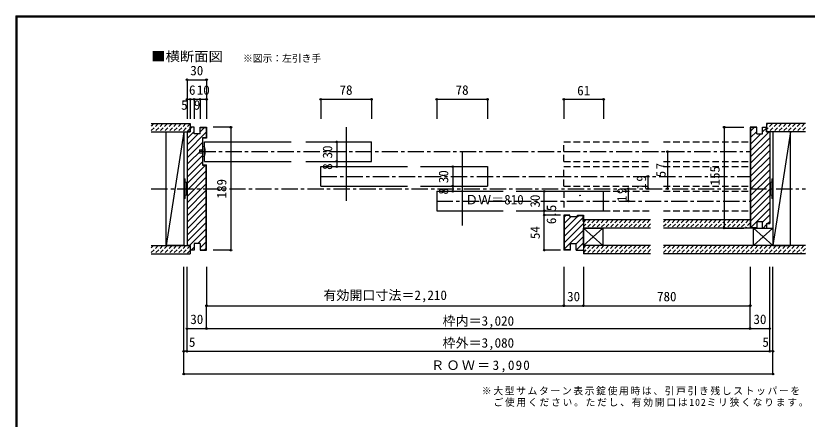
# Model space of a CAD drawing. Units: millimetres at full size, sheet at 1:5. Extents: x -973 to 977, y -718 to 696.
# Drawn here: x -973 to 242, y 76 to 696 of the extents above; entities that cross this region are included whole.
import ezdxf
from ezdxf.enums import TextEntityAlignment as Align

# ---------------------------------------------------------------- set-up
doc = ezdxf.new("R2010")
doc.units = ezdxf.units.MM
doc.header["$LTSCALE"] = 5
doc.header["$PDMODE"] = 32
doc.header["$PDSIZE"] = 2.5
for name, pattern in [('CHAIN1', [8, 5, -1, 1, -1]), ('DASHED1', [1.8, 1.2, -0.6]), ('DASHED2', [3, 2, -1])]:
    doc.linetypes.add(name, pattern=pattern)
for name, color, linetype in [('0-1_通り芯', 4, 'CHAIN1'), ('0-2_柱', 7, 'Continuous'), ('0-3_仕上げ', 2, 'Continuous'), ('0-4_枠', 3, 'Continuous'), ('0-6_扉', 6, 'Continuous'), ('0-A_文字', 7, 'Continuous'), ('0-B_寸法', 7, 'Continuous'), ('0-C_ハッチ', 4, 'Continuous'), ('F-1_枠', 6, 'Continuous')]:
    doc.layers.add(name, color=color, linetype=linetype)
doc.layers.add('0-7_金物', color=7, linetype='Continuous', lineweight=18)
doc.styles.add('ＭＳ ゴシック', font='')
doc.styles.get('ＭＳ ゴシック').set_extended_font_data('MS Gothic')

msp = doc.modelspace()

# ---------------------------------------------------------------- linework, layer by layer
at = {"layer": '0-1_通り芯'}
msp.add_line((-765.339, 430), (239.764, 430), dxfattribs=at)
at = {"layer": '0-2_柱'}
for p, q in [((-715.339, 517.5), (-742.339, 342.5)), ((-742.339, 517.5), (-715.339, 517.5)), ((-715.339, 517.5), (-715.339, 342.5)), ((189.764, 517.5), (189.764, 342.5)), ((216.764, 517.5), (189.764, 342.5)), ((-101.489, 342.5), (-101.489, 369.5)), ((-71.489, 369.5), (-101.489, 342.5)), ((-71.489, 342.5), (-101.489, 369.5)), ((189.764, 369.5), (159.764, 342.5)), ((189.764, 342.5), (159.764, 369.5)), ((-71.489, 342.5), (-101.489, 342.5)), ((189.764, 342.5), (216.764, 342.5))]:
    msp.add_line(p, q, dxfattribs=at)
for points in [[(-715.339, 342.5), (-742.339, 342.5), (-742.339, 517.5)], [(216.764, 342.5), (216.764, 517.5), (189.764, 517.5)], [(-101.489, 369.5), (-71.489, 369.5), (-71.489, 342.5)], [(189.764, 342.5), (159.764, 342.5), (159.764, 369.5), (189.764, 369.5)]]:
    msp.add_lwpolyline(points, dxfattribs=at)
at = {"layer": '0-3_仕上げ'}
for p, q in [((-765.339, 530), (-705.339, 530)), ((-705.339, 530), (-705.339, 517.5)), ((179.795, 530), (179.795, 517.5)), ((239.795, 530), (179.795, 530)), ((-765.339, 517.5), (-705.339, 517.5)), ((239.795, 517.5), (179.795, 517.5)), ((-101.489, 382), (-101.489, 369.5)), ((1.653, 382), (-101.489, 382)), ((154.795, 382), (21.653, 382)), ((1.653, 369.5), (-101.489, 369.5)), ((154.795, 369.5), (21.653, 369.5)), ((-765.339, 342.5), (-705.339, 342.5)), ((-705.339, 342.5), (-705.339, 330)), ((-101.489, 342.5), (-101.489, 330)), ((1.653, 342.5), (-101.489, 342.5)), ((239.795, 342.5), (21.653, 342.5)), ((-765.339, 330), (-705.339, 330)), ((1.653, 330), (-101.489, 330)), ((239.795, 330), (21.653, 330))]:
    msp.add_line(p, q, dxfattribs=at)
at = {"layer": '0-4_枠'}
for p, q in [((-705.339, 517.5), (-705.339, 524.5)), ((-699.339, 524.5), (-705.339, 524.5)), ((-699.339, 514.5), (-699.339, 524.5)), ((-690.339, 524.5), (-680.339, 524.5)), ((-690.339, 514.5), (-690.339, 524.5)), ((-690.339, 524), (-680.839, 524)), ((-680.839, 524), (-680.839, 508)), ((-680.339, 524.5), (-680.339, 507.5)), ((164.795, 524.5), (154.795, 524.5)), ((154.795, 524.5), (154.795, 369.5)), ((164.795, 524), (155.295, 524)), ((155.295, 524), (155.295, 370)), ((164.795, 514.5), (164.795, 524.5)), ((173.795, 524.5), (179.795, 524.5)), ((179.795, 517.5), (179.795, 524.5)), ((-710.339, 517.5), (-710.339, 342.5)), ((-705.339, 517.5), (-710.339, 517.5)), ((-690.339, 514.5), (-699.339, 514.5)), ((179.795, 517.5), (184.795, 517.5)), ((184.795, 517.5), (184.795, 376.5)), ((-686.839, 508), (-686.839, 466)), ((-680.839, 508), (-686.839, 508)), ((-686.339, 507.5), (-686.339, 466.5)), ((-680.339, 507.5), (-686.339, 507.5)), ((-686.839, 466), (-680.839, 466)), ((-686.339, 466.5), (-680.339, 466.5)), ((-680.839, 336), (-680.839, 466)), ((-680.339, 335.5), (-680.339, 466.5)), ((-131.489, 389.5), (-131.489, 335.5)), ((-122.489, 389.5), (-131.489, 389.5)), ((-122.489, 387), (-122.489, 389.5)), ((-110.489, 389.5), (-101.489, 389.5)), ((-110.489, 387), (-110.489, 389.5)), ((-101.489, 389.5), (-101.489, 335.5)), ((-130.989, 389), (-130.989, 336)), ((-122.489, 389), (-130.989, 389)), ((-122.489, 387), (-110.489, 387)), ((-110.489, 389), (-101.989, 389)), ((-101.989, 379.5), (-101.989, 389)), ((-101.989, 379.5), (-101.489, 379.5)), ((164.795, 379.5), (164.795, 369.5)), ((164.795, 379.5), (173.795, 379.5)), ((173.795, 369.5), (173.795, 379.5)), ((164.795, 369.5), (154.795, 369.5)), ((164.795, 370), (155.295, 370)), ((173.795, 369.5), (179.795, 369.5)), ((179.795, 376.5), (179.795, 369.5)), ((179.795, 376.5), (184.795, 376.5)), ((-705.339, 342.5), (-710.339, 342.5)), ((-705.339, 342.5), (-705.339, 335.5)), ((-699.339, 345.5), (-699.339, 335.5)), ((-690.339, 345.5), (-699.339, 345.5)), ((-690.339, 345.5), (-690.339, 335.5)), ((-121.489, 345.5), (-112.489, 345.5)), ((-121.489, 335.5), (-121.489, 345.5)), ((-112.489, 335.5), (-112.489, 345.5)), ((-699.339, 335.5), (-705.339, 335.5)), ((-690.339, 336), (-680.839, 336)), ((-690.339, 335.5), (-680.339, 335.5)), ((-121.489, 335.5), (-131.489, 335.5)), ((-121.489, 336), (-130.989, 336)), ((-112.489, 335.5), (-101.489, 335.5))]:
    msp.add_line(p, q, dxfattribs=at)
msp.add_lwpolyline([(164.795, 514.5), (173.795, 514.5), (173.795, 524.5)], dxfattribs=at)
at = {"layer": '0-6_扉'}
for p, q in [((-683.339, 472), (-683.339, 502)), ((-683.339, 502), (-550.197, 502)), ((-527.93, 502), (-427.055, 502)), ((-427.055, 472), (-427.055, 502)), ((-683.339, 472), (-550.197, 472)), ((-527.93, 472), (-427.055, 472)), ((-505.055, 434), (-505.055, 464)), ((-505.055, 464), (-371.914, 464)), ((-351.914, 464), (-248.772, 464)), ((-248.772, 464), (-248.772, 434)), ((-505.055, 434), (-371.914, 434)), ((-351.914, 434), (-248.772, 434)), ((-326.772, 426), (-326.772, 396)), ((-326.772, 426), (-224.761, 426)), ((-204.761, 426), (-70.489, 426)), ((-70.489, 396), (-70.489, 426)), ((-326.772, 396), (-224.761, 396)), ((-204.761, 396), (-70.489, 396))]:
    msp.add_line(p, q, dxfattribs=at)
at = {"layer": '0-6_扉', "color": 2, "linetype": 'DASHED2'}
for p, q in [((-131.489, 502), (1.653, 502)), ((-131.489, 472), (-131.489, 501.5)), ((21.653, 502), (154.795, 502)), ((-131.489, 472), (1.653, 472)), ((-131.489, 434), (-131.489, 464)), ((-131.489, 464), (1.653, 464)), ((21.653, 472), (154.795, 472)), ((21.653, 464), (154.795, 464)), ((-131.489, 434), (1.653, 434)), ((-131.489, 426), (-131.489, 396)), ((-70.489, 426), (1.653, 426)), ((21.653, 434), (154.795, 434)), ((21.653, 426), (154.795, 426)), ((-70.489, 396), (1.653, 396)), ((21.653, 396), (154.795, 396))]:
    msp.add_line(p, q, dxfattribs=at)
at = {"layer": '0-6_扉'}
msp.add_circle((-106.632, 419.599), 0.402, dxfattribs=at)
at = {"layer": '0-7_金物'}
for p, q in [((-691.339, 484.75), (-691.339, 489.75)), ((-691.339, 489.75), (-686.339, 489.75)), ((-686.339, 484.75), (-691.339, 484.75)), ((-686.339, 479.75), (-683.339, 479.75)), ((-715.339, 415), (-715.339, 445)), ((-713.339, 445), (-715.339, 445)), ((-713.339, 445), (-713.339, 415)), ((-713.339, 440), (-711.339, 440)), ((-711.339, 440), (-711.339, 420)), ((-711.339, 439), (-710.339, 439)), ((185.764, 438.948), (184.788, 438.948)), ((187.764, 439.948), (185.764, 439.948)), ((185.764, 419.948), (185.764, 439.948)), ((189.764, 445.448), (189.764, 415.448)), ((-713.339, 415), (-715.339, 415)), ((-713.339, 420), (-711.339, 420)), ((-711.339, 421), (-710.339, 421)), ((185.764, 420.915), (184.788, 420.915)), ((187.764, 419.948), (185.764, 419.948)), ((187.764, 414.948), (189.764, 414.948))]:
    msp.add_line(p, q, dxfattribs=at)
for points in [[(-683.339, 494.75), (-686.339, 494.75), (-686.339, 479.75)], [(187.764, 414.948), (187.764, 444.948), (189.764, 444.948)]]:
    msp.add_lwpolyline(points, dxfattribs=at)
msp.add_arc((-710.964, 487.25), 28.625, 344.81071, 15.18929, dxfattribs=at)
at = {"layer": '0-A_文字', "color": 3}
for p, q in [((-466.055, 524.5), (-466.055, 411.5)), ((-287.772, 486.5), (-287.772, 373.5))]:
    msp.add_line(p, q, dxfattribs=at)
at = {"layer": '0-B_寸法', "color": 4}
for p, q in [((-710.339, 597.5), (-710.339, 537.5)), ((-710.339, 597.5), (-680.339, 597.5)), ((-680.339, 597.5), (-680.339, 537.5)), ((-710.339, 567.5), (-680.339, 567.5)), ((-705.339, 567.5), (-705.339, 537.5)), ((-699.339, 567.5), (-699.339, 537.5)), ((-690.339, 567.5), (-690.339, 537.5)), ((-505.055, 567.5), (-427.055, 567.5)), ((-505.055, 567.5), (-505.055, 537.5)), ((-427.055, 567.5), (-427.055, 537.5)), ((-326.772, 567.5), (-248.772, 567.5)), ((-326.772, 567.5), (-326.772, 537.5)), ((-248.772, 567.5), (-248.772, 537.5)), ((-131.489, 567.5), (-131.489, 537.5)), ((-131.489, 567.5), (-70.489, 567.5)), ((-70.489, 567.5), (-70.489, 537.5)), ((-642.975, 524.5), (-670.339, 524.5)), ((-642.975, 524.5), (-642.975, 335.5)), ((114.795, 524.5), (144.795, 524.5)), ((114.795, 524.5), (114.795, 369.5)), ((-480.443, 502), (-480.443, 464)), ((27.626, 487), (27.626, 430)), ((-302.16, 464), (-302.16, 426)), ((-2.374, 449), (-2.374, 430)), ((-161.535, 426), (-136.489, 426)), ((-161.535, 335.5), (-161.535, 426)), ((-32.374, 411), (-32.374, 430)), ((-161.535, 396), (-136.489, 396)), ((-136.489, 389.5), (-161.535, 389.5)), ((114.795, 369.5), (144.795, 369.5)), ((-642.975, 335.5), (-670.339, 335.5)), ((-136.489, 335.5), (-161.535, 335.5)), ((-715.339, 145), (-715.339, 310)), ((-710.339, 180), (-710.339, 310)), ((-680.339, 310), (-680.339, 250)), ((-131.489, 310), (-131.489, 250)), ((-101.489, 310), (-101.489, 250)), ((154.795, 310), (154.795, 250)), ((184.795, 180), (184.795, 310)), ((189.764, 145), (189.764, 310)), ((-680.339, 215), (-680.339, 250)), ((-680.339, 250), (154.795, 250)), ((154.795, 215), (154.795, 250)), ((-710.339, 215), (-680.339, 215)), ((-680.339, 215), (154.795, 215)), ((154.795, 215), (184.795, 215)), ((-710.339, 180), (-715.339, 180)), ((-710.339, 180), (184.795, 180)), ((189.764, 180), (184.795, 180)), ((189.764, 145), (-715.339, 145))]:
    msp.add_line(p, q, dxfattribs=at)
at = {"layer": '0-B_寸法', "color": 4, "linetype": 'CHAIN1'}
for p, q in [((-691.339, 487), (154.795, 487)), ((-505.055, 449), (154.795, 449)), ((-326.772, 411), (154.795, 411))]:
    msp.add_line(p, q, dxfattribs=at)
at = {"layer": '0-B_寸法'}
for p in [(-710.339, 597.5), (-680.339, 597.5), (-710.339, 567.5), (-705.339, 567.5), (-699.339, 567.5), (-690.339, 567.5), (-680.339, 567.5), (-505.055, 567.5), (-427.055, 567.5), (-326.772, 567.5), (-248.772, 567.5), (-131.489, 567.5), (-70.489, 567.5), (-642.975, 524.5), (114.795, 524.5), (-480.443, 502), (27.626, 487), (-480.443, 472), (-480.443, 464), (-302.16, 464), (-2.374, 449), (-302.16, 434), (-302.16, 426), (-161.535, 426), (-32.374, 430), (-2.374, 430), (27.626, 430), (-32.374, 411), (-161.535, 396), (-161.535, 389.5), (114.795, 369.5), (-642.975, 335.5), (-161.535, 335.5), (-680.339, 250), (-131.489, 250), (-101.489, 250), (154.795, 250), (-710.339, 215), (-680.339, 215), (154.795, 215), (184.795, 215), (-715.339, 180), (-710.339, 180), (184.795, 180), (189.764, 180), (-715.339, 145), (189.764, 145)]:
    msp.add_point(p, dxfattribs=at)
at = {"layer": '0-C_ハッチ', "linetype": 'DASHED1'}
for p, q in [((-754.618, 530), (-765.339, 519.279)), ((-761.689, 530), (-765.339, 526.351)), ((-747.547, 530), (-760.047, 517.5)), ((-740.476, 530), (-752.976, 517.5)), ((-733.405, 530), (-745.905, 517.5)), ((-726.334, 530), (-738.834, 517.5)), ((-719.263, 530), (-731.763, 517.5)), ((-712.192, 530), (-724.692, 517.5)), ((-705.339, 529.782), (-717.621, 517.5)), ((188.884, 530), (179.826, 520.942)), ((181.813, 530), (179.826, 528.013)), ((195.955, 530), (183.455, 517.5)), ((203.026, 530), (190.526, 517.5)), ((210.097, 530), (197.597, 517.5)), ((217.168, 530), (204.668, 517.5)), ((224.24, 530), (211.74, 517.5)), ((231.311, 530), (218.811, 517.5)), ((238.382, 530), (225.882, 517.5)), ((239.795, 524.342), (232.953, 517.5)), ((-705.339, 522.711), (-710.55, 517.5)), ((-91.14, 382), (-101.489, 371.652)), ((-98.211, 382), (-101.489, 378.723)), ((-84.069, 382), (-96.569, 369.5)), ((-76.998, 382), (-89.498, 369.5)), ((-69.927, 382), (-82.427, 369.5)), ((-62.856, 382), (-75.356, 369.5)), ((-55.785, 382), (-68.285, 369.5)), ((-48.714, 382), (-61.214, 369.5)), ((-41.643, 382), (-54.143, 369.5)), ((-34.572, 382), (-47.072, 369.5)), ((-27.501, 382), (-40.001, 369.5)), ((-20.43, 382), (-32.93, 369.5)), ((-13.359, 382), (-25.859, 369.5)), ((-6.288, 382), (-18.788, 369.5)), ((0.783, 382), (-11.717, 369.5)), ((32.016, 382), (21.653, 371.637)), ((24.945, 382), (21.653, 378.708)), ((39.087, 382), (26.587, 369.5)), ((46.158, 382), (33.658, 369.5)), ((53.229, 382), (40.729, 369.5)), ((60.3, 382), (47.8, 369.5)), ((67.371, 382), (54.871, 369.5)), ((74.442, 382), (61.942, 369.5)), ((81.513, 382), (69.013, 369.5)), ((88.584, 382), (76.084, 369.5)), ((95.655, 382), (83.155, 369.5)), ((102.727, 382), (90.227, 369.5)), ((109.798, 382), (97.298, 369.5)), ((116.869, 382), (104.369, 369.5)), ((123.94, 382), (111.44, 369.5)), ((131.011, 382), (118.511, 369.5)), ((138.082, 382), (125.582, 369.5)), ((145.153, 382), (132.653, 369.5)), ((152.224, 382), (139.724, 369.5)), ((154.795, 377.5), (146.795, 369.5)), ((1.653, 375.798), (-4.645, 369.5)), ((154.795, 370.428), (153.866, 369.5)), ((-754.618, 342.5), (-765.339, 331.779)), ((-761.689, 342.5), (-765.339, 338.851)), ((-747.547, 342.5), (-760.047, 330)), ((-740.476, 342.5), (-752.976, 330)), ((-733.405, 342.5), (-745.905, 330)), ((-726.334, 342.5), (-738.834, 330)), ((-719.263, 342.5), (-731.763, 330)), ((-712.192, 342.5), (-724.692, 330)), ((-705.339, 342.282), (-717.621, 330)), ((-91.14, 342.5), (-101.489, 332.152)), ((-98.211, 342.5), (-101.489, 339.223)), ((-84.069, 342.5), (-96.569, 330)), ((-76.998, 342.5), (-89.498, 330)), ((-69.927, 342.5), (-82.427, 330)), ((-62.856, 342.5), (-75.356, 330)), ((-55.785, 342.5), (-68.285, 330)), ((-48.714, 342.5), (-61.214, 330)), ((-41.643, 342.5), (-54.143, 330)), ((-34.572, 342.5), (-47.072, 330)), ((-27.739, 342.262), (-40.001, 330)), ((-20.43, 342.5), (-32.93, 330)), ((-13.359, 342.5), (-25.859, 330)), ((-6.288, 342.5), (-18.788, 330)), ((0.783, 342.5), (-11.717, 330)), ((32.163, 342.5), (21.653, 331.99)), ((25.092, 342.5), (21.653, 339.061)), ((39.234, 342.5), (26.734, 330)), ((46.305, 342.5), (33.805, 330)), ((53.376, 342.5), (40.876, 330)), ((60.447, 342.5), (47.947, 330)), ((67.518, 342.5), (55.018, 330)), ((74.589, 342.5), (62.089, 330)), ((81.661, 342.5), (69.161, 330)), ((88.732, 342.5), (76.232, 330)), ((95.803, 342.5), (83.303, 330)), ((102.874, 342.5), (90.374, 330)), ((109.945, 342.5), (97.445, 330)), ((117.016, 342.5), (104.516, 330)), ((124.087, 342.5), (111.587, 330)), ((131.158, 342.5), (118.658, 330)), ((138.229, 342.5), (125.729, 330)), ((145.3, 342.5), (132.8, 330)), ((152.371, 342.5), (139.871, 330)), ((159.442, 342.5), (146.942, 330)), ((166.513, 342.5), (154.013, 330)), ((173.584, 342.5), (161.084, 330)), ((180.655, 342.5), (168.155, 330)), ((187.727, 342.5), (175.227, 330)), ((194.798, 342.5), (182.298, 330)), ((201.869, 342.5), (189.369, 330)), ((208.94, 342.5), (196.44, 330)), ((216.011, 342.5), (203.511, 330)), ((223.082, 342.5), (210.582, 330)), ((230.153, 342.5), (217.653, 330)), ((237.224, 342.5), (224.724, 330)), ((-705.339, 335.211), (-710.55, 330)), ((1.653, 336.298), (-4.645, 330)), ((239.795, 338), (231.795, 330)), ((239.795, 330.928), (238.866, 330))]:
    msp.add_line(p, q, dxfattribs=at)
at = {"layer": '0-C_ハッチ'}
for p, q in [((-705.339, 522.028), (-702.867, 524.5)), ((-690.339, 517.229), (-683.568, 524)), ((155.295, 518.505), (160.789, 524)), ((173.795, 517.206), (179.795, 523.206)), ((-710.339, 507.128), (-699.339, 518.128)), ((-710.339, 487.329), (-680.839, 516.829)), ((-710.339, 497.229), (-693.068, 514.5)), ((155.295, 508.606), (164.795, 518.106)), ((155.295, 488.807), (183.988, 517.5)), ((155.295, 498.706), (171.088, 514.5)), ((-710.339, 477.43), (-686.839, 500.93)), ((155.295, 478.907), (184.795, 508.407)), ((155.295, 469.008), (184.795, 498.508)), ((-710.339, 467.53), (-686.839, 491.03)), ((155.295, 459.108), (184.795, 488.608)), ((-710.339, 457.631), (-686.839, 481.131)), ((155.295, 449.209), (184.795, 478.709)), ((-710.339, 447.731), (-686.839, 471.231)), ((-710.339, 437.832), (-682.171, 466)), ((155.295, 439.309), (184.795, 468.809)), ((-710.339, 427.932), (-680.839, 457.432)), ((155.295, 429.41), (184.795, 458.91)), ((-710.339, 418.033), (-680.839, 447.533)), ((155.295, 419.51), (184.795, 449.01)), ((155.295, 409.611), (184.795, 439.111)), ((-710.339, 408.133), (-680.839, 437.633)), ((-710.339, 398.234), (-680.839, 427.734)), ((155.295, 399.711), (184.795, 429.211)), ((-710.339, 388.334), (-680.839, 417.834)), ((155.295, 389.812), (184.795, 419.312)), ((-710.339, 378.435), (-680.839, 407.935)), ((155.295, 379.912), (184.795, 409.412)), ((-710.339, 368.535), (-680.839, 398.035)), ((155.295, 370.013), (184.795, 399.513)), ((173.795, 378.613), (184.795, 389.613)), ((-680.839, 388.136), (-710.339, 358.636)), ((-710.339, 348.736), (-680.839, 378.236)), ((-130.989, 386.376), (-128.365, 389)), ((-130.989, 376.477), (-120.465, 387)), ((-130.989, 366.577), (-110.566, 387)), ((-130.989, 356.678), (-101.989, 385.678)), ((-110.489, 387.077), (-108.566, 389)), ((181.581, 376.5), (184.795, 379.714)), ((-680.839, 368.337), (-706.676, 342.5)), ((-130.989, 346.778), (-101.489, 376.278)), ((-130.989, 336.879), (-101.489, 366.379)), ((174.581, 369.5), (179.795, 374.714)), ((-693.776, 345.5), (-680.839, 358.437)), ((-112.489, 345.479), (-101.489, 356.479)), ((-680.839, 348.538), (-690.339, 339.038)), ((-112.489, 335.58), (-101.489, 346.58)), ((-703.776, 335.5), (-699.339, 339.937)), ((-683.477, 336), (-680.839, 338.638)), ((-121.968, 336), (-121.489, 336.479)), ((-102.669, 335.5), (-101.489, 336.68))]:
    msp.add_line(p, q, dxfattribs=at)
at = {"layer": 'F-1_枠'}
for p, q in [((-973.347, 695.833), (-973.347, -700.833)), ((-973.347, 695.833), (976.653, 695.833)), ((-973.347, 695), (976.653, 695)), ((-973.347, 694.167), (976.653, 694.167)), ((-972.514, 695.833), (-972.514, -700.833)), ((-971.68, 695.833), (-971.68, -700.833))]:
    msp.add_line(p, q, dxfattribs=at)

# ---------------------------------------------------------------- texts
at = {"layer": '0-A_文字', "style": 'ＭＳ ゴシック', "width": 1.1}
msp.add_text('■横断面図', height=14.66, dxfattribs=at).set_placement((-765.339, 621.667), align=Align.BOTTOM_LEFT)
at = {"layer": '0-A_文字', "style": 'ＭＳ ゴシック'}
msp.add_text('※図示：左引き手', height=11, dxfattribs=at).set_placement((-624.303, 621.667), align=Align.BOTTOM_LEFT)
at = {"layer": '0-A_文字', "char_height": 11, "attachment_point": 7, "style": 'ＭＳ ゴシック'}
for s, insert in [('\\T1.17;※大型サムターン表示錠使用時は、引戸引き残しストッパーを', (-257.4, 112.269)), ('\\T1.18;\u3000ご使用ください。ただし、有効開口は102ミリ狭くなります。', (-257.4, 94.769))]:
    msp.add_mtext(s, dxfattribs=dict(at, insert=insert))
at = {"layer": '0-B_寸法', "style": 'ＭＳ ゴシック'}
for s, p in [('30', (-705.339, 600)), ('6', (-707.339, 570)), ('10', (-695.339, 570)), ('78', (-476.055, 570)), ('78', (-297.772, 570)), ('61', (-110.989, 569.236)), ('5', (-719.415, 546.993)), ('9', (-699.839, 546.993)), ('ＤＷ＝810', (-283.071, 401.426)), ('有効開口寸法＝2,210', (-500.914, 254.553)), ('30', (-126.489, 252.5)), ('780', (11.653, 252.5)), ('30', (-705.339, 217.5)), ('枠内＝3,020', (-317.788, 215)), ('30', (159.777, 217.5)), ('5', (-707.427, 182.5)), ('枠外＝3,080', (-317.788, 181.215)), ('5', (173.518, 182.5))]:
    msp.add_text(s, height=14.66, dxfattribs=at).set_placement(p, align=Align.BOTTOM_LEFT)
for s, p in [('30', (-482.943, 476.5)), ('8', (-482.943, 459)), ('155', (112.295, 435)), ('30', (-304.66, 438.5)), ('189', (-645.475, 415)), ('8', (-304.66, 421)), ('30', (-164.035, 401)), ('6.5', (-138.993, 375.527)), ('54', (-164.035, 352.5))]:
    msp.add_text(s, height=14.66, rotation=90, dxfattribs=at).set_placement(p, align=Align.BOTTOM_LEFT)
at = {"layer": '0-B_寸法', "char_height": 14.66, "attachment_point": 7, "rotation": 90, "style": 'ＭＳ ゴシック'}
for s, insert in [('\\T1.27;\\W0.95;57', (25.126, 447.875)), ('\\T1.27;\\W0.95;19', (-4.874, 428.875)), ('\\T1.27;\\W0.95;19', (-34.874, 409.875))]:
    msp.add_mtext(s, dxfattribs=dict(at, insert=insert))
at = {"layer": '0-B_寸法', "insert": (-335.288, 147.5), "char_height": 14.66, "attachment_point": 7, "style": 'ＭＳ ゴシック'}
msp.add_mtext('\\T1.18;ＲＯＷ＝3,090', dxfattribs=at)

doc.saveas('drawing.dxf')
